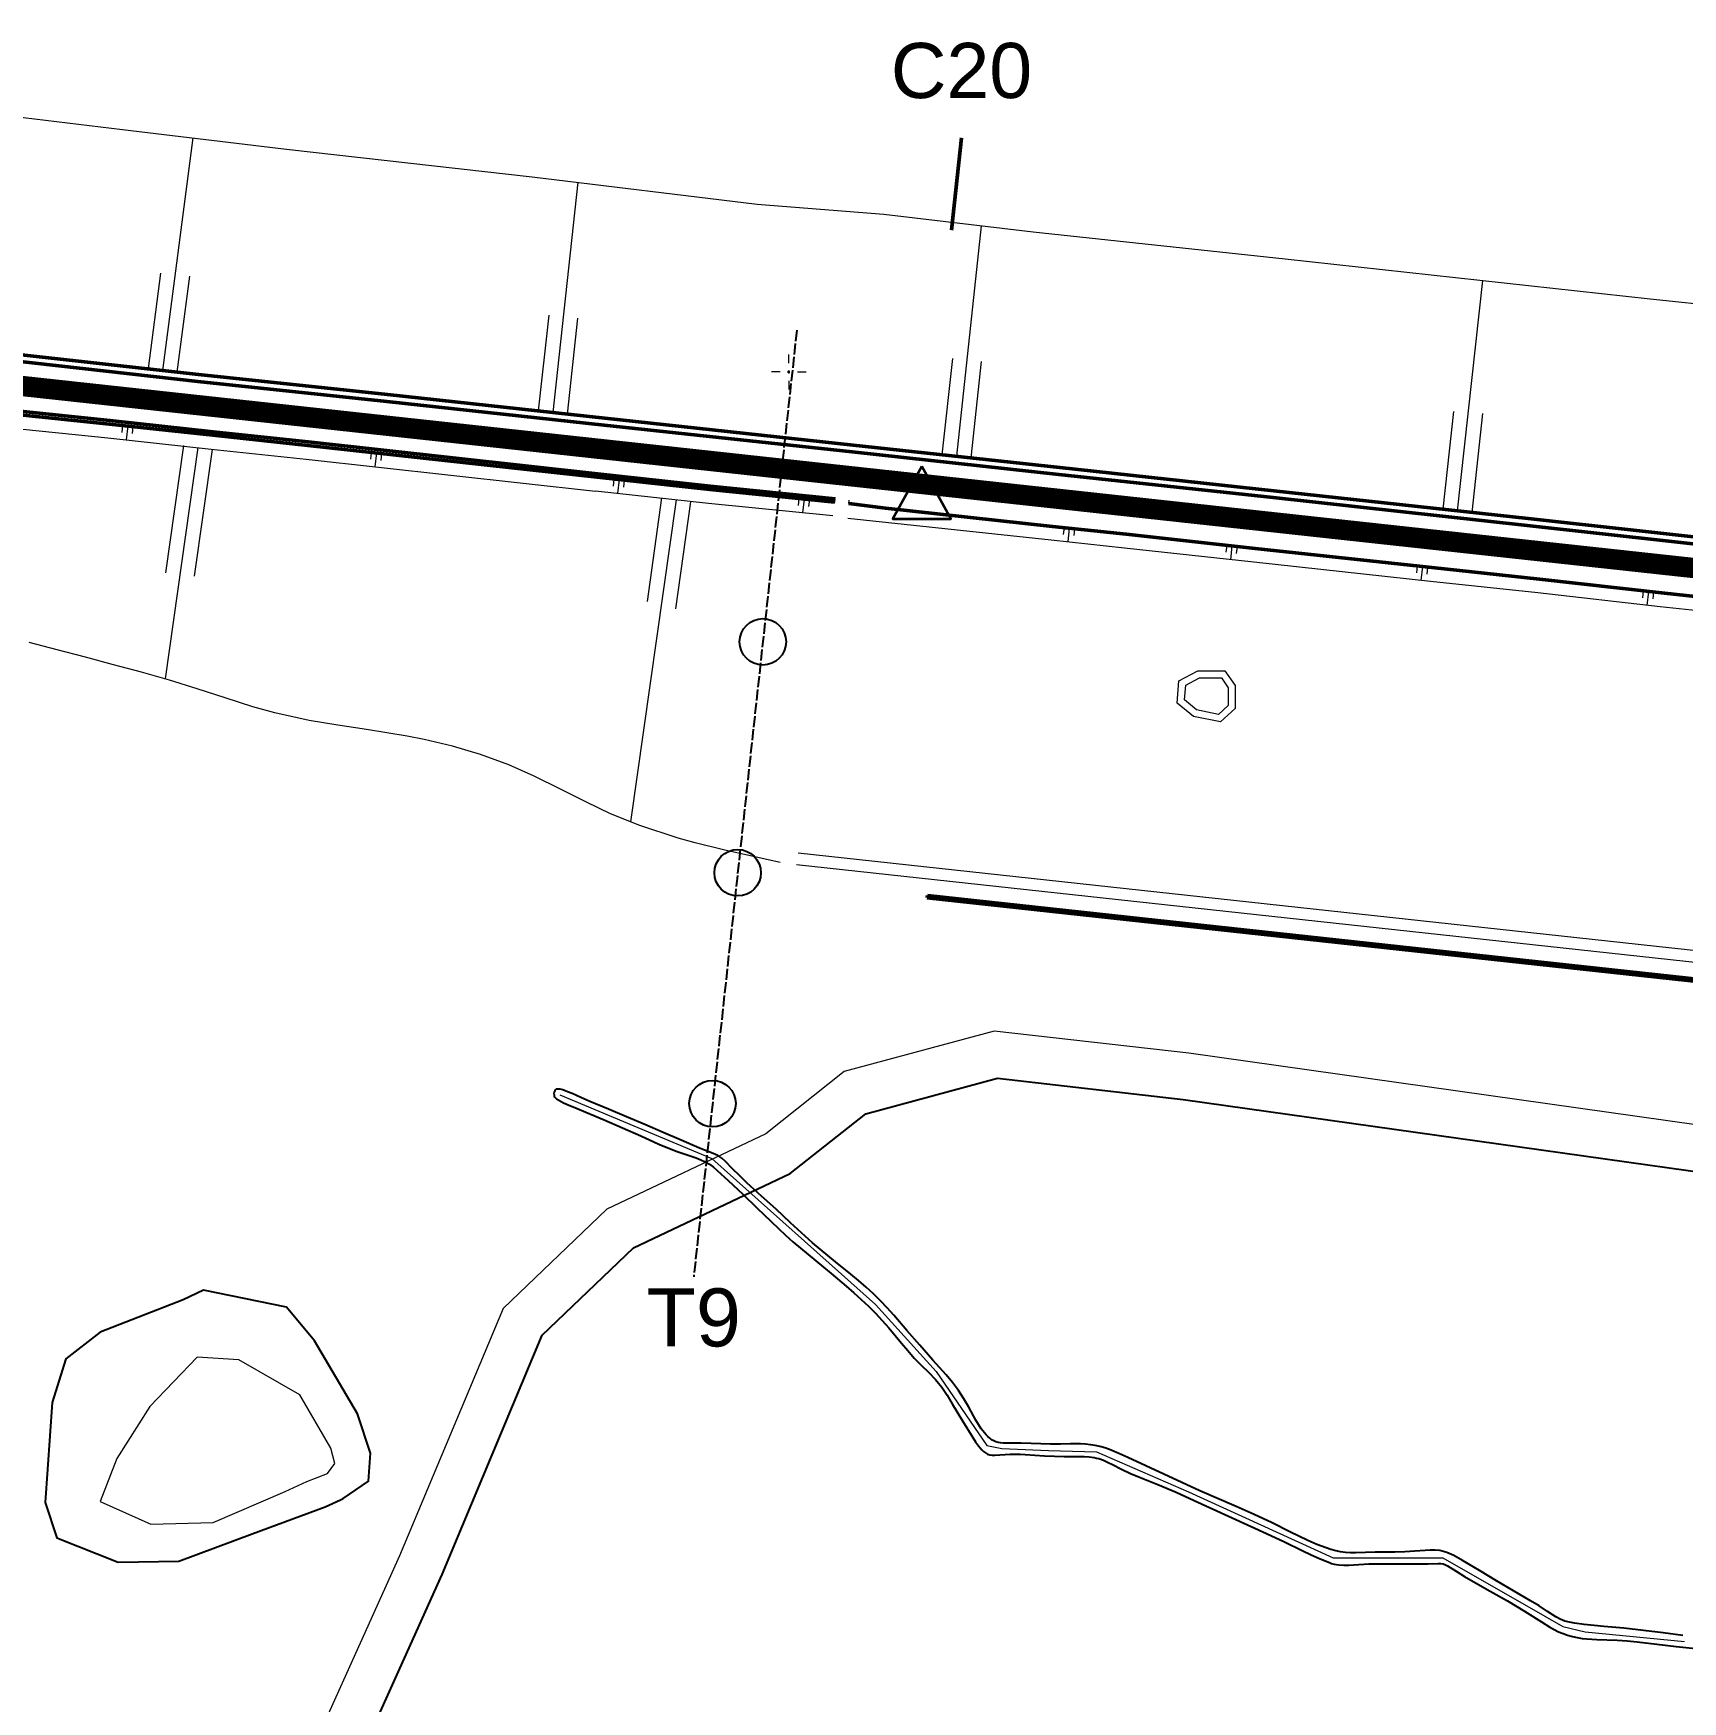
# Model space of a CAD drawing. Header units: millimetres. Extents: x 0 to 1189, y 0 to 841.
# Drawn here: x 467.8 to 538.8, y 557.2 to 629 of the extents above; entities that cross this region are included whole.
import ezdxf
from ezdxf.enums import TextEntityAlignment as Align

# ---------------------------------------------------------------- set-up
doc = ezdxf.new("R2010")
doc.units = ezdxf.units.MM
doc.linetypes.add('CENTER', pattern=[5.08, 3.175, -0.635, 0.635, -0.635])
doc.linetypes.add('DASHED', pattern=[1.524, 1.27, -0.254])
for name, color, linetype, lineweight in [('CHU', 7, 'CONTINUOUS', 25), ('CUNG_TRUOT', 6, 'CONTINUOUS', 35), ('NEN', 9, 'CONTINUOUS', 13), ('NET_CHINH', 7, 'CONTINUOUS', 50), ('NET_MANH', 8, 'CONTINUOUS', 18), ('NUOC', 5, 'CONTINUOUS', 25), ('SUA_CHUA', 1, 'CONTINUOUS', 50), ('TRUC', 1, 'CENTER', 18)]:
    doc.layers.add(name, color=color, linetype=linetype, lineweight=lineweight)
doc.styles.add('VN', font='arial.ttf')

msp = doc.modelspace()

# ---------------------------------------------------------------- linework, layer by layer
at = {"layer": 'CUNG_TRUOT'}
msp.add_lwpolyline([(506.026, 610.329), (504.776, 608.079), (507.276, 608.079)], close=True, dxfattribs=at)
at = {"layer": 'NEN'}
for points in [[(500.3, 614.78), (500.3, 615.155)], [(499.925, 614.405), (499.55, 614.405)], [(500.335, 614.405), (500.335, 614.42), (500.325, 614.435), (500.315, 614.44), (500.3, 614.445), (500.285, 614.44), (500.275, 614.435), (500.265, 614.42), (500.26, 614.405)], [(500.26, 614.405), (500.265, 614.39), (500.275, 614.38), (500.285, 614.37), (500.3, 614.37), (500.315, 614.37), (500.325, 614.38), (500.335, 614.39), (500.335, 614.405)], [(500.675, 614.405), (501.05, 614.405)], [(500.3, 614.03), (500.3, 613.655)], [(502.285, 608.805), (502.3, 608.95)], [(502.88, 608.735), (502.895, 608.885)], [(517.725, 599.57), (517.02, 600.15), (517.1, 601.105), (517.91, 601.54), (519.08, 601.54), (519.525, 600.91), (519.525, 599.91), (518.895, 599.335), (517.725, 599.57)], [(694.615, 572.6), (500.705, 593.68)], [(694.61, 572.095), (500.63, 593.185)], [(490.44, 583.275), (496.99, 580.545), (504.035, 574.255), (506.645, 571.37), (508.115, 569.225), (508.825, 568.175), (509.48, 568.05), (511.48, 567.97), (513.555, 567.905), (517.515, 566.185), (523.745, 563.345), (528.465, 563.345), (532.85, 560.835), (533.625, 560.39), (534.59, 560.155), (538.875, 559.735)]]:
    msp.add_lwpolyline(points, dxfattribs=at)
at = {"layer": 'NEN', "color": 8}
msp.add_lwpolyline([(565.345, 579.775), (542.005, 581.62), (517.53, 585.07), (509.14, 586.025), (502.69, 584.285), (499.305, 581.605), (492.46, 578.36), (488, 574.085), (483.535, 563.43), (478.59, 552.435), (471.52, 539.915), (470.07, 532.57), (458.385, 525.19)], dxfattribs=at)
at = {"layer": 'NET_CHINH'}
msp.add_line((507.303, 620.509), (507.736, 624.486), dxfattribs=at)
for points in [[(541.44, 606.765), (532.1, 607.795), (521.155, 608.995), (511.93, 609.99), (503.035, 610.96), (492.345, 612.12), (482.99, 613.135), (474.85, 614), (466.825, 614.895), (460.845, 616.005), (457.885, 617.56), (456.61, 618.395), (454.62, 620.185), (453.565, 621.695), (451.625, 626.135), (450.445, 628.865)], [(541.47, 607.065), (532.135, 608.095), (521.185, 609.29), (511.965, 610.29), (503.065, 611.26), (492.38, 612.42), (483.02, 613.435), (474.885, 614.3), (466.87, 615.19), (460.945, 616.29), (458.035, 617.82), (456.795, 618.635), (454.845, 620.385), (453.83, 621.845), (451.9, 626.255), (450.725, 628.985)], [(447.805, 604.72), (449.895, 607.3), (451.15, 608.41), (452.53, 609.67), (453.685, 610.235), (457.15, 611.315), (459.535, 611.955), (460.98, 612.18), (464.43, 612.73), (466.65, 612.775), (471.065, 612.315)], [(447.92, 604.625), (450.005, 607.2), (451.25, 608.3), (452.615, 609.545), (453.74, 610.095), (457.19, 611.175), (459.565, 611.805), (461.005, 612.035), (464.445, 612.58), (466.645, 612.62), (471.05, 612.165), (475.495, 611.68), (479.59, 611.245), (492.045, 609.875), (496.9, 609.345), (502.285, 608.805)], [(502.3, 608.95), (496.915, 609.495), (492.06, 610.025), (479.605, 611.395), (475.51, 611.825), (471.065, 612.315)], [(542.52, 604.395), (537.88, 604.89), (532.62, 605.49), (527.99, 605.98), (520.385, 606.805), (514.825, 607.425), (511.66, 607.755), (504.47, 608.545), (502.88, 608.735)], [(506.27, 591.865), (506.255, 591.765)], [(695.12, 571.235), (506.255, 591.765)], [(695.135, 571.335), (506.27, 591.865)]]:
    msp.add_lwpolyline(points, dxfattribs=at)
at = {"layer": 'NET_MANH'}
for points in [[(463.065, 625.88), (471.61, 624.845), (478.665, 624.005), (489.255, 622.81), (498.94, 621.635), (504.385, 621.2), (510.825, 620.44), (521.68, 619.28), (537.39, 617.56), (543.97, 616.86)], [(474.645, 624.485), (473.335, 614.47)], [(491.21, 622.575), (490.135, 612.665)], [(508.59, 620.7), (507.515, 610.775)], [(473.25, 618.66), (472.715, 614.555)], [(474.495, 618.525), (473.95, 614.39)], [(530.165, 618.35), (529.085, 608.43)], [(489.965, 616.855), (489.515, 612.73)], [(491.205, 616.725), (490.76, 612.595)], [(507.345, 614.985), (506.895, 610.84)], [(508.585, 614.85), (508.135, 610.705)], [(449.645, 605.8), (450.44, 606.78), (451.65, 607.85), (452.955, 609.04), (453.96, 609.535), (457.355, 610.595), (459.69, 611.22), (461.1, 611.44), (464.5, 611.98), (466.62, 612.02), (470.985, 611.57), (475.43, 611.08), (479.525, 610.645), (491.98, 609.275)], [(471.61, 612.105), (471.58, 611.805)], [(471.835, 612.08), (471.77, 611.48)], [(472.06, 612.055), (472.025, 611.755)], [(528.92, 612.7), (528.465, 608.495)], [(530.17, 612.615), (529.71, 608.36)], [(474.85, 611.155), (473.44, 601.19)], [(474.23, 611.24), (473.455, 605.76)], [(475.465, 611.065), (474.7, 605.62)], [(482.315, 610.945), (482.285, 610.645)], [(482.54, 610.92), (482.475, 610.32)], [(482.765, 610.895), (482.73, 610.595)], [(502.195, 608.21), (496.84, 608.745), (491.98, 609.275)], [(492.765, 609.795), (492.735, 609.495)], [(492.99, 609.77), (492.925, 609.175)], [(493.215, 609.745), (493.18, 609.45)], [(495.445, 608.9), (493.485, 595.03)], [(494.825, 608.985), (494.195, 604.52)], [(496.065, 608.81), (495.415, 604.21)], [(500.735, 608.96), (500.705, 608.66)], [(500.96, 608.935), (500.895, 608.34)], [(501.185, 608.91), (501.15, 608.615)], [(606.32, 596.81), (596.755, 597.875), (587.6, 598.87), (583.47, 599.305), (578.61, 599.835), (570.645, 600.695), (566.42, 601.175), (564.91, 601.325), (560.24, 601.855), (553.08, 602.64), (548.815, 603.105), (542.455, 603.8), (537.815, 604.295), (532.555, 604.89), (527.925, 605.38), (520.32, 606.21), (514.76, 606.825), (511.595, 607.16), (502.835, 608.095)], [(512.155, 607.705), (512.12, 607.405)], [(512.375, 607.68), (512.31, 607.085)], [(512.6, 607.655), (512.57, 607.36)], [(519.155, 606.94), (519.125, 606.645)], [(519.38, 606.915), (519.315, 606.32)], [(519.6, 606.895), (519.57, 606.595)], [(527.355, 606.045), (527.325, 605.75)], [(527.58, 606.025), (527.515, 605.425)], [(527.805, 606), (527.77, 605.7)], [(537.09, 604.98), (537.06, 604.68)], [(537.315, 604.955), (537.25, 604.355)], [(537.54, 604.93), (537.505, 604.63)], [(499.935, 593.285), (498.71, 593.55), (497.49, 593.825), (496.275, 594.13), (495.54, 594.335), (493.885, 594.88), (492.625, 595.385), (491.585, 595.875), (490.465, 596.44), (489.34, 596.995), (488.24, 597.49), (487.025, 597.935), (485.82, 598.29), (484.6, 598.58), (483.87, 598.725), (482.12, 599.01), (480.88, 599.2), (479.645, 599.405), (478.165, 599.725), (477.22, 599.99), (476.025, 600.375), (474.83, 600.765), (473.635, 601.135), (472.43, 601.475), (471.22, 601.8), (470.01, 602.12), (468.795, 602.435), (467.585, 602.755)], [(517.86, 599.855), (517.335, 600.285), (517.39, 600.915), (517.99, 601.235), (518.925, 601.235), (519.225, 600.81), (519.225, 600.045), (518.805, 599.66), (517.86, 599.855)], [(480.58, 568.065), (479.25, 570.37), (476.62, 571.875), (474.83, 571.985), (472.79, 569.865), (471.36, 567.615), (470.645, 565.775), (472.825, 564.8), (475.52, 564.87), (478.62, 566.2), (479.55, 566.625), (480.44, 566.98), (480.755, 567.41), (480.58, 568.065)]]:
    msp.add_lwpolyline(points, dxfattribs=at)
at = {"layer": 'NUOC', "linetype": 'DASHED', "ltscale": 0.375}
msp.add_line((500.643, 616.205), (496.204, 575.446), dxfattribs=at)
at = {"layer": 'NUOC'}
for points in [[(462.13, 525.19), (471.865, 531.34), (473.42, 539.21), (480.375, 551.53), (485.37, 562.63), (489.685, 572.93), (493.61, 576.69), (500.365, 579.895), (503.61, 582.46), (509.29, 583.995), (517.28, 583.085), (541.785, 579.63), (565.185, 577.785)], [(538.79, 559.995), (537.945, 560.11), (537.1, 560.22), (536.25, 560.315), (535.4, 560.395), (534.975, 560.43), (534.55, 560.47), (534.125, 560.53), (533.915, 560.57), (533.71, 560.62), (533.61, 560.655), (533.51, 560.7), (533.325, 560.8), (532.965, 561.04), (532.605, 561.275), (532.24, 561.495), (531.5, 561.92), (530.77, 562.35), (530.045, 562.795), (529.31, 563.235), (528.93, 563.445), (528.735, 563.535), (528.64, 563.575), (528.54, 563.61), (528.435, 563.635), (528.335, 563.655), (528.125, 563.675), (527.91, 563.675), (527.695, 563.66), (527.26, 563.625), (526.83, 563.6), (526.4, 563.595), (525.975, 563.595), (525.55, 563.59), (525.125, 563.57), (524.695, 563.56), (524.48, 563.56), (524.27, 563.575), (524.06, 563.605), (523.85, 563.645), (523.645, 563.705), (523.44, 563.77), (523.04, 563.925), (522.65, 564.095), (522.265, 564.28), (521.88, 564.47), (521.115, 564.845), (520.345, 565.205), (519.565, 565.555), (517.995, 566.235), (517.22, 566.585), (516.45, 566.945), (514.895, 567.665), (514.505, 567.84), (514.105, 568.005), (513.905, 568.075), (513.7, 568.135), (513.495, 568.18), (513.285, 568.215), (513.075, 568.24), (512.86, 568.25), (512.43, 568.255), (512, 568.245), (511.575, 568.24), (511.155, 568.255), (510.73, 568.27), (510.3, 568.285), (509.86, 568.275), (509.635, 568.275), (509.53, 568.285), (509.42, 568.295), (509.32, 568.315), (509.22, 568.345), (509.125, 568.38), (509.035, 568.43), (508.95, 568.495), (508.87, 568.565), (508.795, 568.64), (508.725, 568.725), (508.59, 568.9), (508.47, 569.085), (508.36, 569.27), (508.255, 569.455), (508.05, 569.825), (507.84, 570.19), (507.605, 570.545), (507.35, 570.89), (507.075, 571.22), (506.505, 571.855), (505.94, 572.495), (505.38, 573.14), (504.825, 573.79), (504.54, 574.105), (504.245, 574.415), (503.94, 574.715), (503.625, 575), (503.305, 575.28), (502.975, 575.555), (502.31, 576.09), (501.65, 576.635), (501.325, 576.91), (501.005, 577.19), (500.38, 577.77), (499.755, 578.355), (499.12, 578.92), (498.495, 579.495), (498.185, 579.79), (497.88, 580.095), (497.58, 580.405), (497.42, 580.55), (497.335, 580.61), (497.245, 580.665), (497.15, 580.71), (497.05, 580.755), (496.85, 580.83), (496.45, 580.985), (495.67, 581.325), (494.885, 581.665), (494.1, 582), (493.315, 582.335), (492.53, 582.67), (491.73, 582.995), (491.34, 583.16), (490.965, 583.335), (490.775, 583.415), (490.67, 583.455), (490.565, 583.49), (490.45, 583.52), (490.395, 583.53), (490.34, 583.53), (490.29, 583.52), (490.25, 583.49), (490.22, 583.45), (490.195, 583.395), (490.185, 583.34), (490.19, 583.28), (490.2, 583.23), (490.225, 583.185), (490.26, 583.145), (490.3, 583.105), (490.4, 583.045), (490.6, 582.94), (490.8, 582.845), (491.185, 582.685), (491.565, 582.53), (492.35, 582.205), (493.145, 581.865), (493.925, 581.515), (494.705, 581.16), (495.095, 580.995), (495.495, 580.845), (496.315, 580.565), (496.515, 580.485), (496.705, 580.395), (496.89, 580.29), (497.06, 580.165), (497.375, 579.875), (497.69, 579.59), (498.315, 579.005), (498.93, 578.415), (499.54, 577.82), (499.85, 577.525), (500.165, 577.235), (500.48, 576.95), (500.805, 576.675), (501.46, 576.13), (502.12, 575.585), (502.775, 575.04), (503.1, 574.76), (503.42, 574.475), (503.73, 574.18), (504.03, 573.88), (504.325, 573.57), (504.605, 573.245), (505.15, 572.59), (505.425, 572.265), (505.705, 571.945), (506.005, 571.635), (506.31, 571.335), (506.61, 571.025), (506.75, 570.87), (506.885, 570.7), (507.005, 570.525), (507.115, 570.345), (507.33, 569.975), (507.78, 569.25), (508.22, 568.525), (508.34, 568.345), (508.465, 568.17), (508.605, 568), (508.685, 567.925), (508.77, 567.86), (508.855, 567.81), (508.955, 567.78), (509.055, 567.765), (509.165, 567.76), (509.385, 567.775), (509.61, 567.8), (509.83, 567.815), (510.05, 567.815), (510.265, 567.81), (510.475, 567.8), (511.315, 567.74), (511.735, 567.72), (512.16, 567.715), (512.59, 567.715), (513.02, 567.705), (513.235, 567.695), (513.445, 567.665), (513.55, 567.64), (513.65, 567.615), (513.85, 567.545), (514.045, 567.455), (514.235, 567.36), (514.62, 567.16), (515.01, 566.98), (515.405, 566.82), (516.195, 566.5), (516.975, 566.165), (517.755, 565.815), (520.865, 564.395), (521.64, 564.035), (522.405, 563.66), (522.79, 563.475), (523.18, 563.3), (523.575, 563.14), (523.675, 563.105), (523.78, 563.075), (523.88, 563.055), (523.985, 563.045), (524.2, 563.03), (524.415, 563.035), (524.845, 563.06), (525.28, 563.08), (525.705, 563.085), (526.555, 563.085), (527.4, 563.08), (527.83, 563.085), (528.265, 563.1), (528.37, 563.095), (528.475, 563.08), (528.575, 563.05), (528.67, 563.005), (529.03, 562.765), (529.395, 562.54), (529.765, 562.33), (530.505, 561.915), (531.24, 561.49), (531.975, 561.05), (532.705, 560.595), (533.07, 560.365), (533.255, 560.26), (533.445, 560.165), (533.64, 560.08), (533.835, 560.01), (534.04, 559.955), (534.245, 559.91), (534.455, 559.875), (534.665, 559.855), (535.095, 559.825), (535.965, 559.8), (536.4, 559.775), (536.825, 559.73), (537.67, 559.625), (538.515, 559.52), (539.36, 559.435)], [(481.11, 565.895), (482.2, 566.645), (482.285, 567.845), (481.73, 569.545), (479.875, 572.695), (478.675, 574.14), (475.1, 574.87), (474.215, 574.46), (470.645, 573.065), (469.165, 571.91), (468.575, 570.035), (468.285, 565.725), (468.78, 564.205), (471.425, 563.165), (474.04, 563.205), (477.2, 564.375), (480.335, 565.535), (480.995, 565.835), (481.11, 565.895)]]:
    msp.add_lwpolyline(points, dxfattribs=at)
for centre in [(499.182, 602.784), (498.099, 592.843), (497.016, 582.902)]:
    msp.add_circle(centre, 1, dxfattribs=at)
at = {"layer": 'SUA_CHUA', "const_width": 0.875}
msp.add_lwpolyline([(438.497, 616.937), (450.759, 615.602), (463.021, 614.266), (475.283, 612.931), (487.545, 611.596), (499.806, 610.26), (512.068, 608.925), (524.33, 607.59), (536.592, 606.255), (548.854, 604.919), (561.116, 603.584), (573.378, 602.249), (585.64, 600.914), (597.902, 599.578), (610.163, 598.243), (622.425, 596.908), (634.687, 595.572), (646.949, 594.237), (659.211, 592.902), (671.473, 591.567), (683.735, 590.231), (695.997, 588.896), (708.258, 587.561), (720.52, 586.226)], dxfattribs=at)
at = {"layer": 'TRUC'}
msp.add_lwpolyline([(953.46, 560.86), (928.965, 563.525), (928.245, 563.605), (406.695, 620.4)], dxfattribs=at)
msp.add_lwpolyline([(953.46, 560.86), (928.965, 563.525), (928.245, 563.605), (406.695, 620.4)], dxfattribs=at)

# ---------------------------------------------------------------- texts
at = {"layer": 'CHU', "style": 'VN'}
msp.add_text('C20', height=2.375, dxfattribs=at).set_placement((507.736, 625.486), align=Align.BOTTOM_CENTER)
at = {"layer": 'NUOC', "style": 'VN'}
msp.add_text('T9', height=2.5, dxfattribs=at).set_placement((496.204, 571.696), align=Align.BOTTOM_CENTER)

doc.saveas('drawing.dxf')
